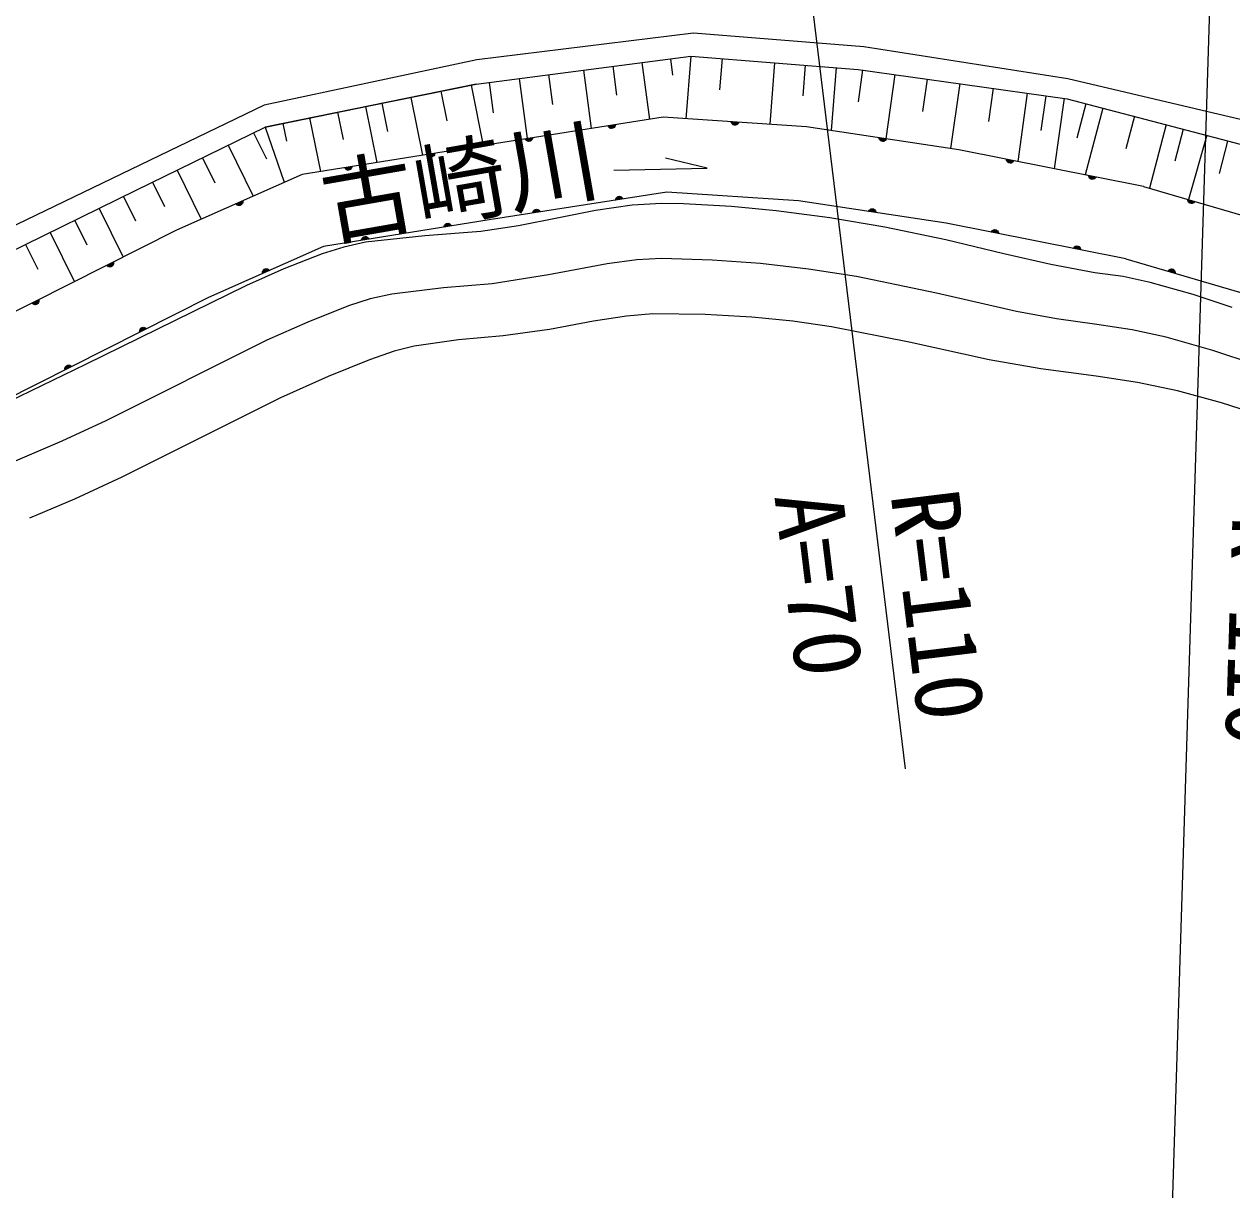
# Model space of a CAD drawing. Units: millimetres, scale not verified. Extents: x 40000 to 680000, y 20000 to 380000.
# Drawn here: x 203330 to 235778, y 263820 to 295148 of the extents above; entities that cross this region are included whole.
import ezdxf
from ezdxf.enums import TextEntityAlignment as Align

# ---------------------------------------------------------------- set-up
doc = ezdxf.new("R2010")
doc.units = ezdxf.units.MM
doc.header["$LTSCALE"] = 1000
doc.layers.add('M-BGD', color=7, linetype='Continuous', lineweight=13)
doc.layers.add('M-STR-HTXT', color=7, linetype='Continuous', lineweight=13)
doc.styles.add('ＭＳ ゴシック', font='')
doc.styles.get('ＭＳ ゴシック').set_extended_font_data('MS Gothic')

msp = doc.modelspace()

# ---------------------------------------------------------------- linework, layer by layer
at = {"layer": 'M-BGD'}
for p, q in [((221316, 294902), (215494, 294191)), ((225887, 294541), (221316, 294902)), ((231369, 293678), (225887, 294541)), ((215494, 294191), (209781, 292968)), ((219144, 294015), (219245, 293240)), ((219929, 294117), (220128, 292588)), ((220694, 294217), (220752, 293773)), ((221240, 294287), (221107, 292606)), ((222080, 294221), (222014, 293386)), ((223491, 294110), (223361, 292456)), ((224318, 294045), (224253, 293223)), ((225145, 293980), (225012, 292291)), ((216631, 293689), (216841, 292073)), ((217419, 293791), (217522, 292993)), ((218359, 293913), (218563, 292343)), ((225856, 293917), (225736, 293058)), ((226720, 293796), (226477, 292069)), ((227593, 293673), (227471, 292805)), ((237559, 292220), (231369, 293678)), ((215479, 293539), (209806, 292383)), ((214527, 293345), (214688, 292552)), ((215337, 293510), (215667, 291890)), ((215824, 293584), (215930, 292765)), ((228466, 293550), (228221, 291805)), ((229363, 293424), (229238, 292531)), ((212941, 293022), (213096, 292262)), ((213717, 293180), (214033, 291628)), ((230282, 293295), (230024, 291458)), ((230777, 293226), (230646, 292293)), ((231272, 293156), (231007, 291263)), ((231857, 293007), (231614, 292081)), ((209781, 292968), (202589, 289507)), ((211751, 292779), (211900, 292045)), ((212501, 292932), (212806, 291432)), ((232310, 292894), (231839, 291099)), ((209806, 292383), (210312, 290905)), ((210282, 292480), (210379, 292003)), ((211001, 292627), (211293, 291190)), ((220503, 292646), (215506, 291864)), ((219017, 292414), (219215, 292445)), ((219029, 292391), (219017, 292414)), ((219027, 292403), (219209, 292432)), ((219044, 292373), (219029, 292391)), ((219207, 292419), (219033, 292392)), ((219039, 292381), (219205, 292407)), ((219067, 292357), (219044, 292373)), ((219195, 292393), (219053, 292371)), ((219066, 292361), (219185, 292379)), ((219089, 292348), (219067, 292357)), ((219167, 292364), (219088, 292352)), ((219168, 292360), (219145, 292349)), ((219185, 292375), (219168, 292360)), ((219202, 292398), (219185, 292375)), ((219211, 292420), (219202, 292398)), ((219215, 292445), (219211, 292420)), ((224353, 292390), (220503, 292646)), ((222335, 292500), (222328, 292525)), ((222328, 292525), (222528, 292512)), ((222345, 292480), (222335, 292500)), ((222336, 292512), (222519, 292500)), ((222514, 292488), (222339, 292500)), ((222342, 292488), (222510, 292477)), ((222364, 292458), (222345, 292480)), ((222497, 292466), (222353, 292475)), ((222364, 292462), (222484, 292454)), ((222383, 292445), (222364, 292458)), ((222463, 292444), (222383, 292449)), ((222407, 292435), (222383, 292445)), ((222439, 292433), (222407, 292435)), ((222463, 292440), (222439, 292433)), ((222484, 292450), (222463, 292440)), ((222505, 292469), (222484, 292450)), ((222518, 292488), (222505, 292469)), ((222528, 292512), (222518, 292488)), ((228445, 291770), (224353, 292390)), ((233163, 292671), (232934, 291799)), ((234016, 292447), (233568, 290741)), ((209496, 292231), (209838, 291533)), ((216794, 292066), (216992, 292097)), ((216806, 292043), (216794, 292066)), ((216804, 292055), (216986, 292084)), ((216821, 292026), (216806, 292043)), ((216984, 292071), (216810, 292044)), ((216816, 292033), (216982, 292059)), ((216972, 292045), (216830, 292023)), ((216979, 292050), (216962, 292027)), ((216988, 292072), (216979, 292050)), ((216992, 292097), (216988, 292072)), ((219113, 292344), (219089, 292348)), ((219145, 292349), (219113, 292344)), ((226305, 292070), (226300, 292095)), ((226300, 292095), (226498, 292065)), ((226313, 292049), (226305, 292070)), ((226306, 292082), (226488, 292055)), ((226482, 292043), (226308, 292070)), ((226311, 292057), (226477, 292032)), ((226330, 292026), (226313, 292049)), ((226463, 292022), (226321, 292044)), ((226486, 292043), (226472, 292025)), ((226498, 292065), (226486, 292043)), ((234473, 292330), (234246, 291464)), ((235104, 292167), (234616, 290436)), ((208810, 291895), (209483, 290524)), ((215506, 291864), (210801, 291111)), ((216844, 292009), (216821, 292026)), ((216843, 292013), (216962, 292031)), ((216866, 292000), (216844, 292009)), ((216944, 292016), (216865, 292004)), ((216890, 291996), (216866, 292000)), ((216922, 292001), (216890, 291996)), ((216945, 292012), (216922, 292001)), ((216962, 292027), (216945, 292012)), ((226348, 292011), (226330, 292026)), ((226331, 292030), (226449, 292012)), ((226371, 292000), (226348, 292011)), ((226428, 292003), (226349, 292015)), ((226402, 291995), (226371, 292000)), ((226427, 291999), (226402, 291995)), ((226449, 292008), (226427, 291999)), ((226472, 292025), (226449, 292008)), ((233405, 290789), (228445, 291770)), ((235664, 292005), (235435, 291132)), ((208125, 291559), (208455, 290886)), ((214166, 291650), (214363, 291681)), ((214178, 291627), (214166, 291650)), ((214176, 291639), (214357, 291668)), ((214193, 291609), (214178, 291627)), ((214355, 291656), (214182, 291628)), ((214187, 291617), (214353, 291643)), ((214216, 291593), (214193, 291609)), ((214343, 291630), (214201, 291607)), ((214215, 291597), (214333, 291616)), ((214237, 291584), (214216, 291593)), ((214316, 291601), (214237, 291588)), ((214262, 291580), (214237, 291584)), ((214294, 291585), (214262, 291580)), ((214316, 291597), (214294, 291585)), ((214334, 291612), (214316, 291597)), ((214351, 291635), (214334, 291612)), ((214359, 291656), (214351, 291635)), ((214363, 291681), (214359, 291656)), ((221679, 291275), (220560, 291549)), ((229727, 291492), (229723, 291517)), ((229723, 291517), (229920, 291479)), ((229734, 291470), (229727, 291492)), ((229729, 291504), (229909, 291468)), ((229903, 291457), (229730, 291492)), ((229732, 291479), (229897, 291446)), ((229750, 291447), (229734, 291470)), ((229883, 291437), (229742, 291465)), ((229767, 291431), (229750, 291447)), ((229751, 291451), (229869, 291428)), ((229789, 291419), (229767, 291431)), ((229847, 291420), (229768, 291435)), ((229821, 291413), (229789, 291419)), ((229846, 291416), (229821, 291413)), ((229868, 291424), (229846, 291416)), ((229891, 291439), (229868, 291424)), ((229907, 291457), (229891, 291439)), ((229920, 291479), (229907, 291457)), ((210801, 291111), (207424, 289608)), ((207439, 291223), (208087, 289903)), ((211944, 291294), (212142, 291326)), ((211956, 291271), (211944, 291294)), ((211954, 291283), (212136, 291312)), ((211971, 291254), (211956, 291271)), ((212134, 291300), (211960, 291272)), ((211966, 291261), (212132, 291287)), ((211994, 291237), (211971, 291254)), ((212122, 291274), (211979, 291251)), ((211993, 291241), (212112, 291260)), ((212016, 291228), (211994, 291237)), ((212094, 291245), (212015, 291232)), ((212040, 291224), (212016, 291228)), ((212072, 291229), (212040, 291224)), ((212094, 291241), (212072, 291229)), ((212112, 291256), (212094, 291241)), ((212129, 291279), (212112, 291256)), ((212138, 291301), (212129, 291279)), ((212142, 291326), (212138, 291301)), ((219176, 291228), (221679, 291275)), ((231934, 291055), (231931, 291081)), ((231931, 291081), (232127, 291042)), ((231936, 291067), (232117, 291031)), ((206779, 290899), (207097, 290251)), ((231942, 291034), (231934, 291055)), ((232110, 291020), (231938, 291055)), ((231939, 291042), (232104, 291009)), ((231957, 291010), (231942, 291034)), ((232090, 291000), (231949, 291028)), ((231975, 290994), (231957, 291010)), ((231958, 291014), (232076, 290991)), ((232054, 290983), (231975, 290998)), ((231997, 290982), (231975, 290994)), ((232028, 290976), (231997, 290982)), ((232053, 290979), (232028, 290976)), ((232075, 290987), (232053, 290979)), ((232099, 291002), (232075, 290987)), ((232114, 291020), (232099, 291002)), ((232127, 291042), (232114, 291020)), ((233405, 290789), (240291, 288766)), ((206001, 290518), (206321, 289865)), ((220593, 290636), (215823, 289890)), ((219418, 290452), (219220, 290421)), ((219220, 290421), (219225, 290446)), ((219225, 290446), (219233, 290468)), ((219408, 290463), (219226, 290434)), ((219228, 290447), (219402, 290474)), ((219397, 290485), (219231, 290459)), ((219233, 290468), (219250, 290491)), ((219241, 290473), (219383, 290495)), ((219250, 290491), (219268, 290505)), ((219369, 290505), (219251, 290487)), ((219268, 290505), (219290, 290517)), ((219268, 290502), (219348, 290514)), ((219290, 290517), (219322, 290522)), ((219322, 290522), (219347, 290518)), ((219347, 290518), (219369, 290509)), ((219369, 290509), (219391, 290492)), ((219391, 290492), (219406, 290474)), ((219406, 290474), (219418, 290452)), ((224137, 290400), (220593, 290636)), ((234594, 290414), (234593, 290439)), ((234593, 290439), (234785, 290383)), ((234600, 290392), (234594, 290414)), ((234598, 290426), (234774, 290374)), ((234767, 290363), (234598, 290413)), ((205345, 290196), (205989, 288884)), ((209021, 290319), (209204, 290400)), ((209038, 290300), (209021, 290319)), ((209033, 290311), (209201, 290386)), ((209057, 290287), (209038, 290300)), ((209203, 290373), (209042, 290302)), ((209050, 290292), (209204, 290361)), ((209084, 290276), (209057, 290287)), ((209198, 290345), (209066, 290286)), ((209082, 290280), (209192, 290329)), ((209107, 290274), (209084, 290276)), ((209178, 290310), (209105, 290277)), ((209132, 290276), (209107, 290274)), ((209161, 290289), (209132, 290276)), ((209180, 290306), (209161, 290289)), ((209193, 290325), (209180, 290306)), ((209203, 290352), (209193, 290325)), ((209206, 290375), (209203, 290352)), ((209204, 290400), (209206, 290375)), ((217195, 290104), (216997, 290073)), ((216997, 290073), (217002, 290098)), ((217002, 290098), (217010, 290120)), ((217185, 290115), (217003, 290086)), ((217005, 290099), (217179, 290126)), ((217174, 290137), (217008, 290111)), ((217010, 290120), (217027, 290143)), ((217018, 290125), (217160, 290147)), ((217027, 290143), (217045, 290158)), ((217146, 290157), (217028, 290139)), ((217045, 290158), (217067, 290169)), ((217045, 290154), (217124, 290166)), ((217067, 290169), (217099, 290174)), ((217099, 290174), (217124, 290170)), ((217124, 290170), (217145, 290161)), ((217145, 290161), (217168, 290145)), ((217168, 290145), (217183, 290127)), ((217183, 290127), (217195, 290104)), ((218677, 290139), (217693, 289941)), ((219662, 290284), (218677, 290139)), ((220457, 290329), (219662, 290284)), ((221041, 290318), (220457, 290329)), ((222339, 290247), (221041, 290318)), ((223535, 290133), (222339, 290247)), ((224980, 289940), (223535, 290133)), ((228101, 289800), (224137, 290400)), ((226020, 290115), (226031, 290138)), ((226218, 290085), (226020, 290115)), ((226212, 290098), (226030, 290126)), ((226031, 290138), (226046, 290156)), ((226035, 290137), (226209, 290111)), ((226207, 290123), (226041, 290148)), ((226046, 290156), (226069, 290172)), ((226055, 290158), (226197, 290137)), ((226187, 290150), (226068, 290168)), ((226069, 290172), (226091, 290181)), ((226090, 290177), (226169, 290165)), ((226091, 290181), (226116, 290186)), ((226116, 290186), (226147, 290181)), ((226147, 290181), (226170, 290169)), ((226170, 290169), (226188, 290154)), ((226188, 290154), (226204, 290132)), ((226204, 290132), (226213, 290110)), ((226213, 290110), (226218, 290085)), ((234599, 290400), (234760, 290353)), ((234614, 290367), (234600, 290392)), ((234745, 290345), (234607, 290386)), ((234630, 290350), (234614, 290367)), ((234615, 290371), (234730, 290337)), ((234650, 290335), (234630, 290350)), ((234707, 290331), (234631, 290353)), ((234681, 290326), (234650, 290335)), ((234706, 290327), (234681, 290326)), ((234729, 290333), (234706, 290327)), ((234754, 290347), (234729, 290333)), ((234771, 290362), (234754, 290347)), ((234785, 290383), (234771, 290362)), ((204689, 289874), (205013, 289215)), ((215823, 289890), (211376, 289177)), ((214624, 289742), (214641, 289765)), ((214631, 289747), (214773, 289770)), ((214760, 289780), (214641, 289761)), ((214641, 289765), (214658, 289780)), ((214658, 289780), (214681, 289792)), ((214659, 289776), (214738, 289789)), ((214681, 289792), (214712, 289797)), ((214712, 289797), (214737, 289793)), ((214737, 289793), (214759, 289784)), ((214759, 289784), (214782, 289767)), ((214782, 289767), (214797, 289750)), ((217693, 289941), (216608, 289724)), ((226459, 289691), (224980, 289940)), ((232928, 288844), (228101, 289800)), ((207424, 289608), (201849, 286796)), ((204033, 289553), (204684, 288226)), ((212459, 289436), (212491, 289441)), ((212491, 289441), (212516, 289437)), ((214092, 289461), (212501, 289286)), ((212516, 289437), (212537, 289428)), ((215601, 289577), (214092, 289461)), ((214809, 289727), (214611, 289696)), ((214611, 289696), (214615, 289720)), ((214615, 289720), (214624, 289742)), ((214799, 289738), (214617, 289709)), ((214619, 289721), (214793, 289749)), ((214787, 289760), (214621, 289734)), ((214797, 289750), (214809, 289727)), ((216608, 289724), (215601, 289577)), ((228093, 289354), (226459, 289691)), ((229313, 289560), (229325, 289582)), ((229509, 289521), (229313, 289560)), ((229504, 289534), (229323, 289570)), ((229325, 289582), (229341, 289599)), ((229329, 289581), (229502, 289547)), ((229500, 289559), (229336, 289592)), ((229341, 289599), (229365, 289615)), ((229350, 289602), (229491, 289574)), ((229482, 289588), (229364, 289611)), ((229365, 289615), (229387, 289623)), ((229386, 289619), (229464, 289603)), ((229387, 289623), (229412, 289626)), ((229412, 289626), (229443, 289620)), ((229443, 289620), (229465, 289607)), ((229465, 289607), (229482, 289592)), ((229482, 289592), (229498, 289568)), ((229498, 289568), (229506, 289546)), ((229506, 289546), (229509, 289521)), ((203370, 289227), (203697, 288560)), ((211376, 289177), (208281, 287800)), ((211919, 289159), (211333, 288973)), ((212501, 289286), (211919, 289159)), ((212587, 289371), (212390, 289340)), ((212390, 289340), (212394, 289365)), ((212394, 289365), (212402, 289386)), ((212577, 289382), (212396, 289353)), ((212398, 289365), (212571, 289393)), ((212566, 289404), (212400, 289378)), ((212402, 289386), (212419, 289409)), ((212410, 289392), (212552, 289414)), ((212419, 289409), (212437, 289424)), ((212538, 289424), (212420, 289405)), ((212437, 289424), (212459, 289436)), ((212437, 289420), (212516, 289433)), ((212537, 289428), (212560, 289412)), ((212560, 289412), (212575, 289394)), ((212575, 289394), (212587, 289371)), ((229651, 288978), (228093, 289354)), ((231520, 289123), (231533, 289145)), ((231716, 289084), (231520, 289123)), ((231711, 289097), (231530, 289133)), ((231533, 289145), (231548, 289162)), ((231537, 289144), (231709, 289110)), ((231708, 289123), (231543, 289155)), ((231548, 289162), (231572, 289178)), ((231557, 289165), (231698, 289137)), ((231689, 289151), (231571, 289174)), ((231572, 289178), (231594, 289186)), ((231593, 289182), (231671, 289166)), ((231594, 289186), (231619, 289189)), ((231619, 289189), (231650, 289183)), ((231650, 289183), (231672, 289170)), ((231672, 289170), (231689, 289155)), ((231689, 289155), (231705, 289131)), ((231705, 289131), (231713, 289109)), ((211333, 288973), (210308, 288573)), ((219787, 288811), (218997, 288707)), ((220456, 288849), (219787, 288811)), ((221813, 288807), (220456, 288849)), ((223110, 288715), (221813, 288807)), ((230919, 288688), (229651, 288978)), ((231713, 289109), (231716, 289084)), ((232928, 288844), (239706, 286853)), ((205552, 288664), (205730, 288754)), ((205570, 288646), (205552, 288664)), ((205564, 288656), (205728, 288739)), ((205589, 288633), (205570, 288646)), ((205730, 288727), (205573, 288647)), ((205582, 288639), (205732, 288714)), ((205616, 288624), (205589, 288633)), ((205727, 288698), (205598, 288633)), ((205614, 288628), (205721, 288682)), ((205639, 288623), (205616, 288624)), ((205709, 288662), (205638, 288626)), ((205664, 288626), (205639, 288623)), ((205693, 288641), (205664, 288626)), ((205711, 288659), (205693, 288641)), ((205723, 288678), (205711, 288659)), ((205732, 288705), (205723, 288678)), ((205730, 288754), (205734, 288729)), ((205734, 288729), (205732, 288705)), ((210308, 288573), (209303, 288124)), ((209735, 288473), (209737, 288497)), ((209737, 288448), (209735, 288473)), ((209891, 288556), (209737, 288488)), ((209920, 288530), (209737, 288448)), ((209737, 288497), (209748, 288523)), ((209738, 288475), (209899, 288547)), ((209908, 288537), (209739, 288462)), ((209743, 288503), (209875, 288562)), ((209748, 288523), (209761, 288542)), ((209859, 288568), (209749, 288519)), ((209761, 288542), (209780, 288559)), ((209763, 288538), (209836, 288571)), ((209780, 288559), (209809, 288572)), ((209809, 288572), (209834, 288575)), ((209834, 288575), (209857, 288572)), ((209857, 288572), (209884, 288562)), ((209884, 288562), (209903, 288548)), ((209903, 288548), (209920, 288530)), ((218997, 288707), (217422, 288407)), ((224406, 288566), (223110, 288715)), ((225690, 288364), (224406, 288566)), ((232098, 288469), (230919, 288688)), ((232858, 288362), (232098, 288469)), ((234062, 288511), (234077, 288532)), ((234254, 288455), (234062, 288511)), ((234250, 288468), (234073, 288520)), ((234077, 288532), (234094, 288548)), ((234081, 288531), (234249, 288481)), ((234249, 288494), (234088, 288541)), ((234094, 288548), (234119, 288561)), ((234103, 288549), (234241, 288509)), ((234233, 288523), (234118, 288557)), ((234119, 288561), (234141, 288567)), ((234140, 288563), (234217, 288541)), ((234141, 288567), (234167, 288568)), ((234167, 288568), (234197, 288559)), ((234197, 288559), (234218, 288544)), ((234218, 288544), (234234, 288527)), ((234234, 288527), (234247, 288502)), ((234247, 288502), (234253, 288480)), ((234253, 288480), (234254, 288455)), ((215900, 288173), (214595, 288065)), ((217422, 288407), (215900, 288173)), ((227846, 287922), (225690, 288364)), ((233587, 288208), (232858, 288362)), ((234741, 287880), (233587, 288208)), ((209303, 288124), (204976, 286004)), ((213206, 287896), (212625, 287764)), ((214595, 288065), (213206, 287896)), ((229991, 287428), (227846, 287922)), ((235786, 287529), (234741, 287880)), ((208281, 287800), (202762, 285016)), ((203543, 287650), (203721, 287740)), ((203561, 287632), (203543, 287650)), ((203555, 287643), (203720, 287726)), ((203580, 287620), (203561, 287632)), ((203721, 287714), (203564, 287634)), ((203573, 287625), (203723, 287701)), ((203607, 287611), (203580, 287620)), ((203718, 287685), (203589, 287620)), ((203605, 287615), (203713, 287669)), ((203631, 287609), (203607, 287611)), ((203700, 287649), (203629, 287613)), ((203656, 287613), (203631, 287609)), ((203684, 287627), (203656, 287613)), ((203702, 287645), (203684, 287627)), ((203714, 287665), (203702, 287645)), ((203723, 287692), (203714, 287665)), ((203721, 287740), (203725, 287715)), ((203725, 287715), (203723, 287692)), ((212047, 287576), (210948, 287143)), ((212625, 287764), (212047, 287576)), ((219515, 287304), (218628, 287164)), ((220223, 287367), (219515, 287304)), ((221623, 287345), (220223, 287367)), ((222884, 287271), (221623, 287345)), ((223979, 287165), (222884, 287271)), ((225020, 287016), (223979, 287165)), ((231071, 287226), (229991, 287428)), ((232149, 287076), (231071, 287226)), ((206433, 286895), (206434, 286918)), ((206436, 286870), (206433, 286895)), ((206434, 286918), (206443, 286945)), ((206584, 286985), (206435, 286909)), ((206436, 286897), (206593, 286976)), ((206615, 286960), (206436, 286870)), ((206602, 286967), (206438, 286884)), ((206440, 286925), (206568, 286990)), ((206443, 286945), (206456, 286965)), ((206552, 286996), (206445, 286941)), ((206456, 286965), (206474, 286983)), ((206458, 286961), (206529, 286997)), ((206474, 286983), (206502, 286997)), ((206502, 286997), (206527, 287001)), ((206527, 287001), (206550, 286999)), ((206550, 286999), (206577, 286990)), ((206577, 286990), (206597, 286978)), ((206597, 286978), (206615, 286960)), ((210948, 287143), (209850, 286657)), ((217445, 286943), (216199, 286769)), ((218628, 287164), (217445, 286943)), ((227110, 286605), (225020, 287016)), ((233100, 286930), (232149, 287076)), ((234014, 286737), (233100, 286930)), ((209850, 286657), (205523, 284490)), ((214997, 286660), (213812, 286492)), ((216199, 286769), (214997, 286660)), ((229258, 286123), (227110, 286605)), ((235264, 286379), (234014, 286737)), ((213270, 286357), (212609, 286127)), ((213812, 286492), (213270, 286357)), ((236404, 285998), (235264, 286379)), ((204976, 286004), (200645, 283899)), ((204424, 285882), (204426, 285905)), ((204428, 285857), (204424, 285882)), ((204576, 285972), (204426, 285896)), ((204426, 285905), (204434, 285932)), ((204427, 285883), (204585, 285963)), ((204606, 285947), (204428, 285857)), ((204594, 285954), (204429, 285871)), ((204431, 285912), (204559, 285977)), ((204434, 285932), (204447, 285951)), ((204543, 285982), (204436, 285928)), ((204447, 285951), (204465, 285969)), ((204449, 285948), (204520, 285984)), ((204465, 285969), (204493, 285984)), ((204493, 285984), (204518, 285987)), ((204518, 285987), (204542, 285986)), ((204542, 285986), (204568, 285977)), ((204568, 285977), (204588, 285964)), ((204588, 285964), (204606, 285947)), ((212609, 286127), (211494, 285678)), ((230649, 285886), (229258, 286123)), ((232137, 285690), (230649, 285886)), ((211494, 285678), (210217, 285106)), ((233244, 285519), (232137, 285690)), ((234321, 285298), (233244, 285519)), ((235500, 284971), (234321, 285298)), ((210217, 285106), (205956, 282972)), ((236738, 284567), (235500, 284971)), ((205523, 284490), (204345, 283937)), ((204345, 283937), (203086, 283402)), ((205956, 282972), (204684, 282380)), ((204684, 282380), (203473, 281875))]:
    msp.add_line(p, q, dxfattribs=at)
for points in [[(209806, 292383), (212642, 292961), (215479, 293539), (218359, 293913), (221240, 294287)], [(221240, 294287), (223491, 294110), (225742, 293933), (228549, 293539), (231356, 293145)], [(231356, 293145), (234943, 292203), (238531, 291262)], [(192019, 283437), (194696, 284848), (197373, 286259), (200125, 287622), (202876, 288985), (206341, 290684), (209806, 292383)]]:
    msp.add_lwpolyline(points, dxfattribs=at)
at = {"layer": 'M-STR-HTXT'}
for p, q in [((222310, 313626), (227001, 275139)), ((235645, 310689), (233934, 255766))]:
    msp.add_line(p, q, dxfattribs=at)

# ---------------------------------------------------------------- texts
at = {"layer": 'M-BGD', "style": 'ＭＳ ゴシック'}
msp.add_text('古崎川', height=1833, rotation=9.914, dxfattribs=at).set_placement((218983, 290119), align=Align.BOTTOM_RIGHT)
at = {"layer": 'M-STR-HTXT', "style": 'ＭＳ ゴシック'}
for s, rotation, p in [('A=70', 276.949, (223543, 277447)), ('R=110', 276.949, (226816, 276268)), ('R=110', 268.216, (235053, 275752))]:
    msp.add_text(s, height=1833, rotation=rotation, dxfattribs=at).set_placement(p, align=Align.BOTTOM_RIGHT)

doc.saveas('drawing.dxf')
